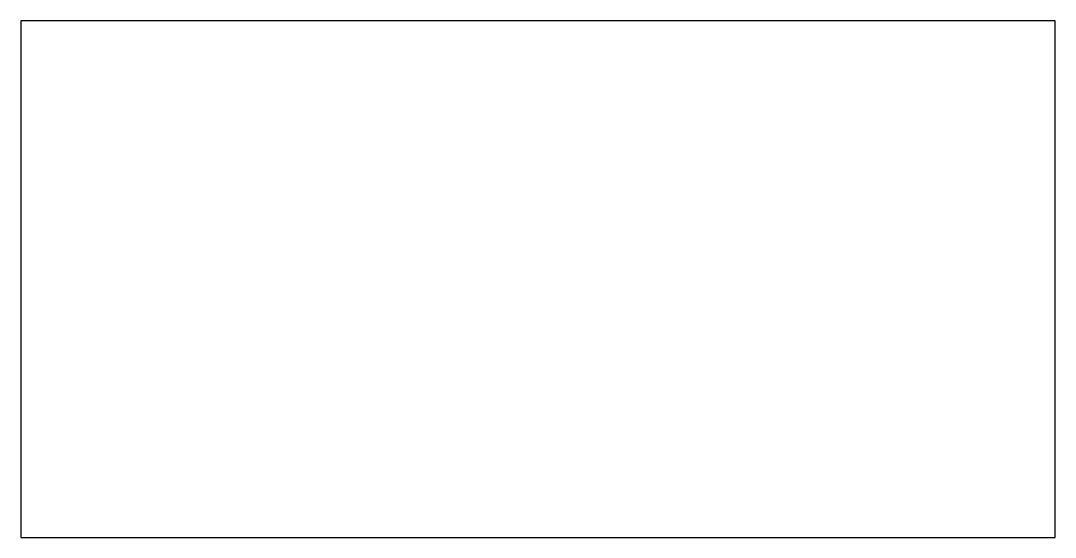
# Model space of a CAD drawing. Header units: inches. Extents: x -4.7 to 5.3, y -2.2 to 2.8.
import ezdxf

# ---------------------------------------------------------------- set-up
doc = ezdxf.new("R2010")
doc.units = ezdxf.units.IN
doc.header["$MEASUREMENT"] = 0

msp = doc.modelspace()

# ---------------------------------------------------------------- linework, layer by layer
msp.add_lwpolyline([(5.3125, 2.8125), (-4.6875, 2.8125), (-4.6875, -2.1875), (5.3125, -2.1875)], close=True)

doc.saveas('drawing.dxf')
